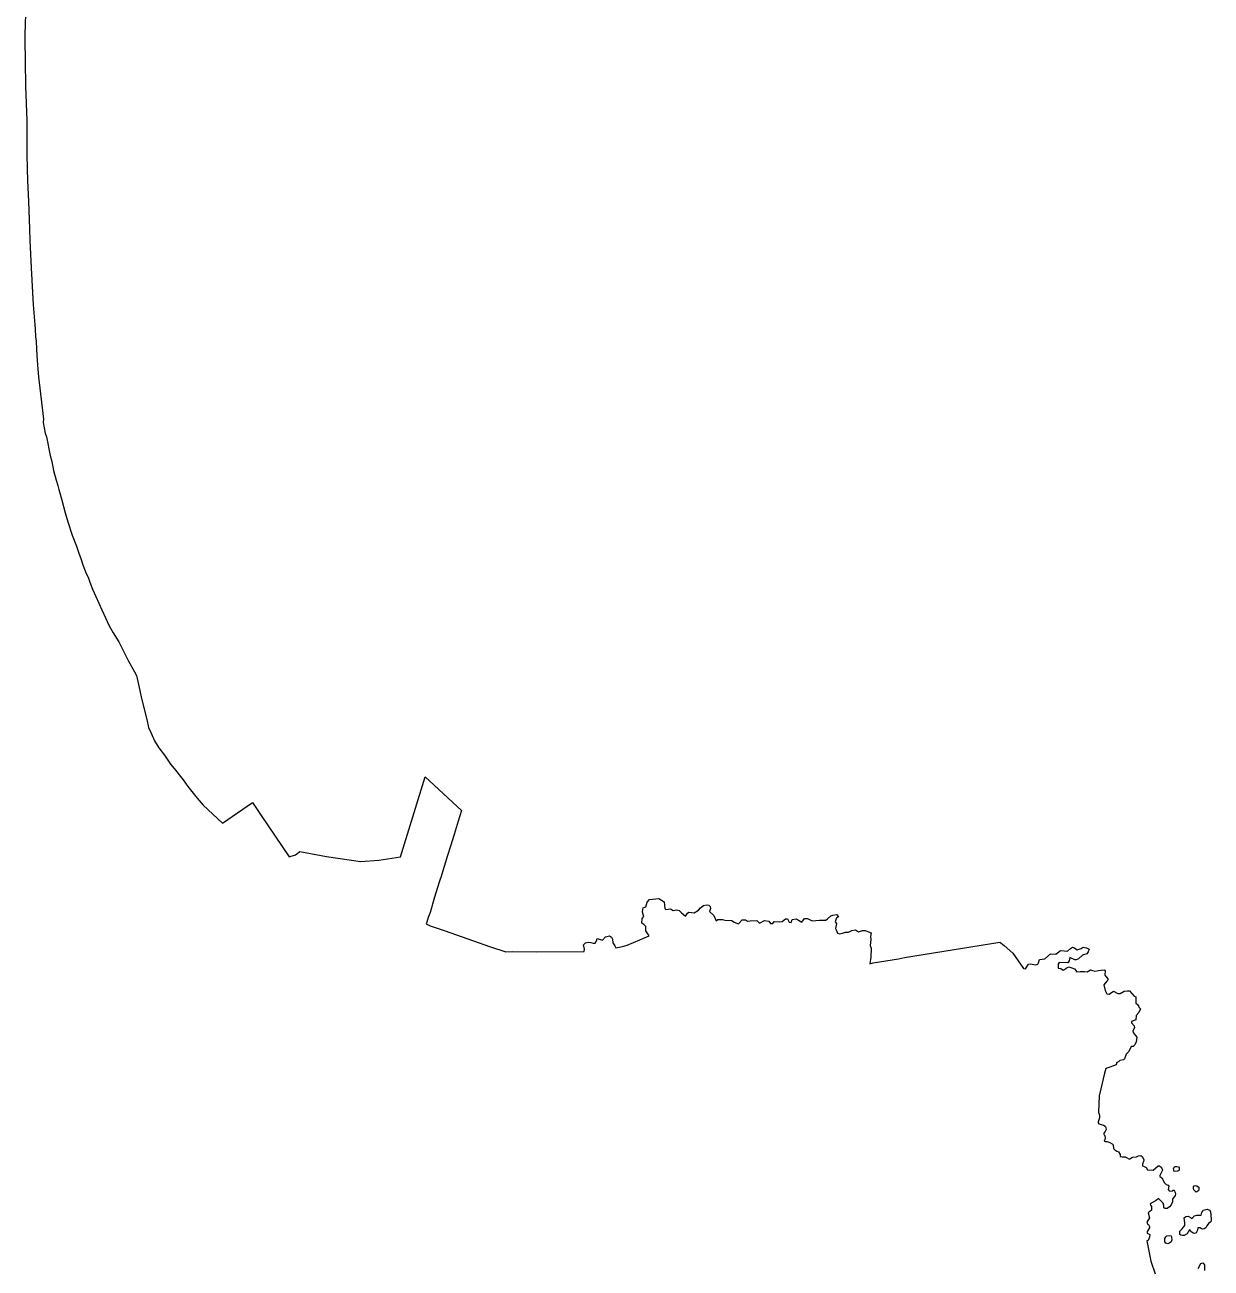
# Model space of a CAD drawing. Header units: inches. Extents: x -62624 to 51363, y -122611 to -15713.
# Drawn here: x -15512 to -13625, y -94307 to -92329 of the extents above; entities that cross this region are included whole.
import ezdxf

# ---------------------------------------------------------------- set-up
doc = ezdxf.new("R2010")
doc.units = ezdxf.units.IN
doc.header["$MEASUREMENT"] = 0

msp = doc.modelspace()

# ---------------------------------------------------------------- linework, layer by layer
for points in [[(-15510.8, -92296.7), (-15512.1, -92344.5), (-15512.1, -92352), (-15511.2, -92425.4), (-15511.1, -92426.7), (-15509.1, -92481.3), (-15509.2, -92528.6), (-15509, -92535), (-15508.5, -92558.6), (-15508, -92576.9), (-15506.3, -92610.4), (-15505.3, -92639.2), (-15504.7, -92654.3), (-15504.2, -92672.4), (-15502.2, -92715.7), (-15498.7, -92774.7), (-15496.3, -92806.8), (-15495.8, -92813.3), (-15495.1, -92825), (-15494.3, -92832.8), (-15493.5, -92845.5), (-15493, -92855.2), (-15491.4, -92877.1), (-15490.3, -92889.1), (-15482.7, -92956.9), (-15482.8, -92961.9), (-15479.7, -92978.8), (-15477.9, -92985), (-15471.7, -93014.4), (-15469.2, -93023.8), (-15466.6, -93038.1), (-15462.4, -93053.8), (-15459.9, -93061.9), (-15458.1, -93068.6), (-15453.8, -93083.4), (-15448.2, -93105.6), (-15443.7, -93120.2), (-15436.9, -93141), (-15430.1, -93158.5), (-15425.7, -93171.3), (-15422.9, -93178.4), (-15420, -93188.6), (-15414.6, -93202), (-15411.5, -93207.9), (-15408.9, -93216.1), (-15404.5, -93227.2), (-15399.5, -93238.5), (-15389.7, -93260.2), (-15377.9, -93285.3), (-15371.6, -93296.5), (-15362.6, -93311.1), (-15354.8, -93326.6), (-15347.7, -93340.7), (-15337.9, -93358.7), (-15334.8, -93364.3), (-15329.2, -93388), (-15326.5, -93401.2), (-15318.3, -93434.5), (-15315.3, -93447.1), (-15311.3, -93456), (-15306.1, -93468.4), (-15299.3, -93479.7), (-15290.1, -93491.2), (-15280.5, -93505.2), (-15274.5, -93512.2), (-15260.6, -93530.6), (-15252.7, -93541.2), (-15240.3, -93556.9), (-15238.1, -93559.5), (-15228.8, -93570.7), (-15197.8, -93599.5), (-15150.2, -93566.4), (-15136.2, -93587.1), (-15091.6, -93653.1), (-15081.8, -93649.6), (-15074.8, -93644.6), (-15032.5, -93652.1), (-14978.3, -93660.5), (-14949.1, -93658.1), (-14914.7, -93652.8), (-14875.5, -93525.5), (-14817.5, -93579), (-14823.2, -93596.2), (-14829.4, -93617.5), (-14835.3, -93636.1), (-14840.1, -93650.6), (-14850.8, -93685.6), (-14851.6, -93688.4), (-14853, -93693.4), (-14860.5, -93716.8), (-14867.8, -93741.2), (-14870.7, -93749.5), (-14872.6, -93756.6), (-14873.7, -93759.6), (-14867.8, -93762.4), (-14845.3, -93770), (-14771.7, -93795.8), (-14747.2, -93803.8), (-14736.6, -93803.4), (-14698, -93803.9), (-14622.4, -93803.5), (-14622.3, -93799.9), (-14623.6, -93792.8), (-14620.3, -93789.7), (-14616.1, -93788.5), (-14612.1, -93789), (-14608.3, -93790.4), (-14605.2, -93790.3), (-14603.1, -93786.4), (-14602, -93782.9), (-14593.6, -93785.4), (-14588.6, -93780), (-14582.3, -93778.3), (-14579.2, -93780.4), (-14577.6, -93784), (-14577.2, -93789.6), (-14573.7, -93794.6), (-14573, -93796.4), (-14572, -93797.8), (-14561.4, -93795.7), (-14554.3, -93793.5), (-14533.9, -93785), (-14529.3, -93783), (-14519.3, -93778.6), (-14524.6, -93770.4), (-14524.4, -93763.6), (-14527.7, -93760.4), (-14530.7, -93758.4), (-14530.4, -93751.2), (-14527.8, -93747.9), (-14528.7, -93744.5), (-14530, -93740.6), (-14529.4, -93736.2), (-14528.6, -93734.2), (-14524.3, -93732.3), (-14522.4, -93724.9), (-14518.6, -93720.6), (-14504, -93719.1), (-14495.4, -93724.6), (-14494.1, -93734.9), (-14492.5, -93736.6), (-14485.3, -93735.8), (-14481.1, -93738.2), (-14476, -93736.9), (-14471.6, -93738.1), (-14468, -93741.8), (-14461.3, -93747.4), (-14458.5, -93742.4), (-14456.3, -93740.6), (-14447.9, -93742), (-14440.6, -93737.8), (-14437.6, -93733.8), (-14432.6, -93730.5), (-14427.9, -93729.4), (-14424.2, -93729.9), (-14422.2, -93732), (-14421.8, -93734.8), (-14423.1, -93740), (-14416.4, -93745.9), (-14412.7, -93754.8), (-14409.8, -93752.5), (-14402.6, -93752.4), (-14399.1, -93753.5), (-14387.7, -93754.3), (-14384.2, -93756.7), (-14376.9, -93759.4), (-14371.1, -93753.1), (-14366, -93752.8), (-14362.7, -93755.4), (-14358.5, -93754.6), (-14348.1, -93753.9), (-14343.7, -93758.5), (-14336, -93754.2), (-14329, -93755.4), (-14326.3, -93758.9), (-14322.6, -93758.9), (-14320.4, -93755.9), (-14311.3, -93756.4), (-14307.7, -93755.6), (-14302.4, -93751.7), (-14299.3, -93751.6), (-14296.6, -93756.7), (-14293.6, -93757.5), (-14291.7, -93752.7), (-14284.8, -93751.4), (-14281.5, -93753.5), (-14276.6, -93756.7), (-14272.2, -93750.7), (-14267.6, -93750.9), (-14259.9, -93754.4), (-14248.3, -93753.4), (-14238.2, -93753.4), (-14235.7, -93751.7), (-14230.3, -93746.7), (-14227.2, -93745.6), (-14221.4, -93744.6), (-14218.2, -93748.4), (-14221.2, -93750), (-14223.4, -93756.2), (-14221.4, -93758.7), (-14222.9, -93766.8), (-14221.9, -93769.1), (-14219.5, -93774.1), (-14217.1, -93775.3), (-14211.8, -93774.4), (-14206.9, -93772.9), (-14202, -93772.8), (-14196.7, -93769.8), (-14191.3, -93769), (-14186.4, -93772.2), (-14180, -93770), (-14175.7, -93770), (-14170.6, -93772), (-14166.2, -93773.9), (-14167.3, -93779.6), (-14166.7, -93784.2), (-14168, -93793.9), (-14165.9, -93797.9), (-14166.5, -93812.3), (-14168.4, -93822.9), (-14163.2, -93821.4), (-14122.9, -93815), (-14113.2, -93813.2), (-13961.4, -93788.6), (-13954.8, -93793.7), (-13941.1, -93806), (-13923.8, -93830.7), (-13920.5, -93830.8), (-13915.7, -93823.4), (-13912.1, -93823.2), (-13905.3, -93824.6), (-13901.2, -93823.7), (-13899.8, -93821.4), (-13898.7, -93816.2), (-13889.8, -93815.3), (-13880.7, -93807.1), (-13872.2, -93807.9), (-13864.9, -93801.9), (-13859.4, -93802.5), (-13853.7, -93803), (-13849.1, -93798.5), (-13846.2, -93796.4), (-13844, -93797), (-13838.6, -93800.8), (-13832.3, -93798.4), (-13829, -93796.3), (-13823.5, -93797.8), (-13819.7, -93799.9), (-13821, -93803.8), (-13823.4, -93807), (-13830.1, -93809.2), (-13836.2, -93814.9), (-13840, -93816.9), (-13842.1, -93816.6), (-13850.4, -93812.9), (-13851.4, -93818.5), (-13853.6, -93821.4), (-13867, -93820.7), (-13869, -93823.6), (-13868.6, -93830.2), (-13864.5, -93830.3), (-13860.6, -93833.3), (-13858.6, -93831.9), (-13855.8, -93829.7), (-13852, -93827.8), (-13848.5, -93828.8), (-13843, -93831), (-13838.9, -93835.9), (-13833.8, -93835.1), (-13827.1, -93835.2), (-13822.8, -93835.8), (-13817.4, -93832.4), (-13813.9, -93833.4), (-13810.5, -93834.6), (-13804.5, -93833.8), (-13800.4, -93833), (-13795.6, -93832.4), (-13794, -93833.8), (-13794.7, -93841.3), (-13789.9, -93846.7), (-13789.6, -93849.2), (-13791.2, -93850.6), (-13796.1, -93856.6), (-13794.2, -93865.3), (-13791.4, -93871), (-13787.6, -93871.1), (-13781, -93866.4), (-13773.7, -93870.4), (-13770.1, -93870.4), (-13763.7, -93866.7), (-13758.7, -93865.9), (-13755.5, -93865.8), (-13748, -93874.5), (-13745.3, -93875.3), (-13745, -93885.7), (-13742.7, -93887.6), (-13740.3, -93890.7), (-13739.7, -93892.6), (-13737.6, -93894.4), (-13740.3, -93900.4), (-13744.6, -93905.3), (-13745.4, -93912.1), (-13752, -93914.9), (-13751.9, -93917), (-13748.1, -93921.9), (-13747.1, -93924.6), (-13749.8, -93929.7), (-13749.6, -93932.3), (-13743.6, -93939.9), (-13744.6, -93946.9), (-13746.6, -93951.7), (-13749.4, -93954.3), (-13752.7, -93954.6), (-13756.3, -93962.3), (-13760.7, -93967), (-13763.1, -93974), (-13764.7, -93975.7), (-13770.5, -93976.6), (-13772.8, -93978.9), (-13775.7, -93980.1), (-13776.7, -93983.6), (-13780.7, -93985.1), (-13786.7, -93987.2), (-13792.7, -93989.6), (-13795.3, -93996.9), (-13801.1, -94021.7), (-13803.3, -94033.1), (-13804.7, -94059.6), (-13803.9, -94060.6), (-13803.2, -94063.7), (-13803.2, -94067.9), (-13805.1, -94074.3), (-13805.1, -94075.9), (-13803.9, -94077.3), (-13796.9, -94079.6), (-13794, -94081.1), (-13792.7, -94083.5), (-13792.5, -94086.6), (-13794.1, -94089.7), (-13796.3, -94092.6), (-13796.2, -94093.9), (-13795.5, -94094.9), (-13794.7, -94095.9), (-13794, -94099.9), (-13794.6, -94102.3), (-13795.4, -94104.9), (-13793.9, -94105.7), (-13791, -94105.4), (-13789.1, -94106.1), (-13786.5, -94107.1), (-13783, -94109.3), (-13781.5, -94110.9), (-13780.8, -94116.7), (-13778.7, -94118.8), (-13775.2, -94120.9), (-13773, -94122.1), (-13770.4, -94126.4), (-13770, -94129.4), (-13766.9, -94130.3), (-13765.8, -94130.1), (-13764.2, -94129.9), (-13761.7, -94129.8), (-13759.9, -94131.2), (-13756.4, -94133), (-13754.9, -94133.3), (-13750.4, -94130.6), (-13744.4, -94130), (-13741, -94128.4), (-13737.1, -94128.1), (-13734.7, -94130.3), (-13732.6, -94134.7), (-13732.9, -94137.4), (-13734.7, -94141.7), (-13734.7, -94144.3), (-13731.9, -94145.3), (-13728.9, -94147.1), (-13726.5, -94150.9), (-13717.8, -94151.1), (-13709.7, -94144.4), (-13707.6, -94144.4), (-13704.4, -94147), (-13703, -94151), (-13707.2, -94159.9), (-13707, -94161.4), (-13704.1, -94163.4), (-13699.8, -94171.3), (-13697.1, -94174), (-13693.9, -94175.2), (-13692.9, -94176.8), (-13693.7, -94182.2), (-13692.1, -94184.1), (-13687.6, -94184.4), (-13685.8, -94183.1), (-13685, -94183.2), (-13683.8, -94184.7), (-13682.6, -94186.9), (-13682.3, -94189.3), (-13682.9, -94191.3), (-13686.8, -94197.4), (-13686.9, -94201.4), (-13689.1, -94206.2), (-13691.6, -94209.7), (-13695.4, -94212.1), (-13698.7, -94212.5), (-13700.6, -94211), (-13700.8, -94207.2), (-13701.5, -94204), (-13709, -94196.5), (-13713.1, -94199.3), (-13722.4, -94204.9), (-13721.7, -94206.7), (-13720.4, -94209), (-13720.5, -94214.8), (-13725.7, -94219), (-13723.6, -94227.1), (-13727.5, -94234.2), (-13727.4, -94235.4), (-13726.8, -94236.4), (-13725.1, -94237.6), (-13723.3, -94241), (-13723.5, -94243.1), (-13727.3, -94249), (-13727, -94251.6), (-13723.2, -94253.5), (-13723.6, -94257.9), (-13724.7, -94260.7), (-13725.8, -94263), (-13727.8, -94263.6), (-13721.2, -94296), (-13714.4, -94316.2)], [(-13685.3, -94149.3), (-13684.5, -94146.4), (-13682.8, -94145.4), (-13680.1, -94145.3), (-13677.2, -94146.2), (-13676.2, -94147.3), (-13676.1, -94149.7), (-13676.5, -94151.3), (-13677.5, -94152.3), (-13679.2, -94153.1), (-13684, -94153.2), (-13684.9, -94151.4), (-13685.3, -94149.3)], [(-13653.6, -94180.6), (-13653.3, -94178), (-13652.2, -94176), (-13650.1, -94175.6), (-13648.2, -94176.4), (-13646.1, -94177.7), (-13645.1, -94178.4), (-13644.9, -94183.1), (-13646.8, -94184.9), (-13648, -94185.6), (-13649.1, -94186.2), (-13650.9, -94184.6), (-13652.8, -94182.6), (-13653.6, -94180.6)], [(-13675.1, -94253.7), (-13675, -94248.3), (-13671.8, -94244.4), (-13667.3, -94239.2), (-13667.5, -94234.9), (-13668.4, -94226.9), (-13665.9, -94224.7), (-13661.9, -94224.5), (-13658.5, -94226.5), (-13656.7, -94228.4), (-13654.6, -94226.7), (-13651.8, -94224), (-13648, -94223), (-13641.4, -94222.8), (-13640.2, -94218.4), (-13638.3, -94214.8), (-13631.6, -94213.4), (-13628.2, -94214.8), (-13626.4, -94217.6), (-13625.9, -94222.1), (-13625.5, -94230.3), (-13626.1, -94233.5), (-13629.6, -94235.9), (-13632.2, -94239.6), (-13633.9, -94243.2), (-13636.7, -94244.8), (-13639.1, -94245.2), (-13641, -94244.5), (-13643.1, -94243.2), (-13646.5, -94243.2), (-13647.4, -94246.5), (-13649.4, -94251.2), (-13651.8, -94251.9), (-13654.3, -94251.3), (-13657.5, -94248.7), (-13659.2, -94245.5), (-13660, -94246.3), (-13662, -94249.3), (-13663.8, -94252.6), (-13668.4, -94255.4), (-13671.2, -94255.4), (-13673.9, -94254.9), (-13675.1, -94253.7)], [(-13699.3, -94260.2), (-13697.6, -94257.4), (-13695.9, -94255.5), (-13692.4, -94255.4), (-13689.2, -94255.7), (-13688.7, -94258), (-13688.1, -94262.1), (-13688.9, -94265.1), (-13690.9, -94266.7), (-13694.1, -94268.4), (-13697.5, -94267.3), (-13699.1, -94265.2), (-13699.3, -94260.2)], [(-13646.1, -94307.5), (-13642.1, -94299.7), (-13638.8, -94298.5), (-13636, -94301.7), (-13635.8, -94306.9), (-13636.2, -94311)]]:
    msp.add_lwpolyline(points)

doc.saveas('drawing.dxf')
